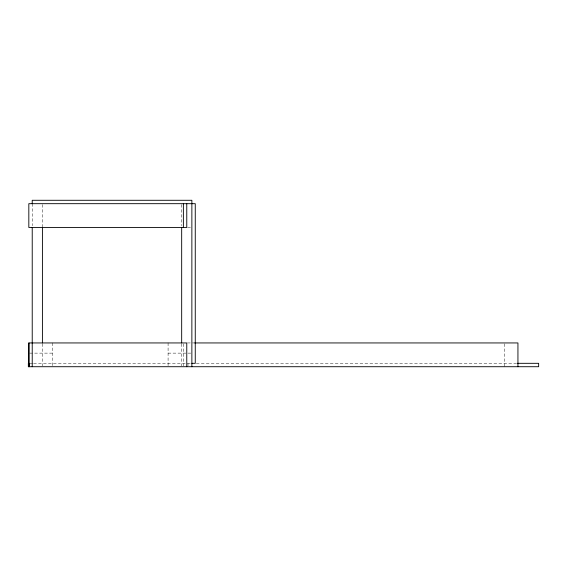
<?xml version="1.0" encoding="UTF-8"?>
<svg xmlns="http://www.w3.org/2000/svg" width="567" height="567" viewBox="0 0 567 567"><rect width="100%" height="100%" fill="white"/><g stroke="black" fill="none" stroke-linecap="round" stroke-linejoin="round"><path stroke-width="0.43" stroke-dasharray="2.83 2.13" d="M187.62 227.459L191.015 227.459M187.457 342.943L194.623 342.943M29.711 353.128L52.603 353.128M168.087 353.128L190.987 353.128M30.044 363.319L32.758 363.319M33.581 363.319L191.029 363.319M196.338 363.319L516.537 363.319M504.354 343.822L504.354 366.714M187.989 363.319L187.989 365.871M183.488 343.822L183.488 365.835M181.674 204.559L181.674 225.694M181.674 343.822L181.674 365.835M168.087 342.943L168.087 365.835M52.603 342.943L52.603 365.835M42.412 204.559L42.412 227.459M42.412 343.8L42.412 365.835M32.227 203.681L32.227 225.709"/><path stroke-width="0.85" d="M194.623 342.943L517.94 342.943L517.94 366.714M191.866 363.319L195.261 363.319L195.261 203.681L28.825 203.681L28.825 227.459L186.77 227.459L186.77 203.681M517.423 363.319L538.65 363.319L538.65 366.714L28.35 366.714L28.35 363.319M191.866 366.714L191.866 200.286L32.227 200.286L32.227 203.681M186.77 366.714L186.77 342.943L28.825 342.943L28.825 366.714M183.375 203.681L183.375 227.459M181.674 227.459L181.674 342.943M42.412 227.459L42.412 342.943M32.227 227.459L32.227 366.714M29.158 363.319L29.158 366.714M28.938 342.943L28.938 366.714"/></g></svg>
